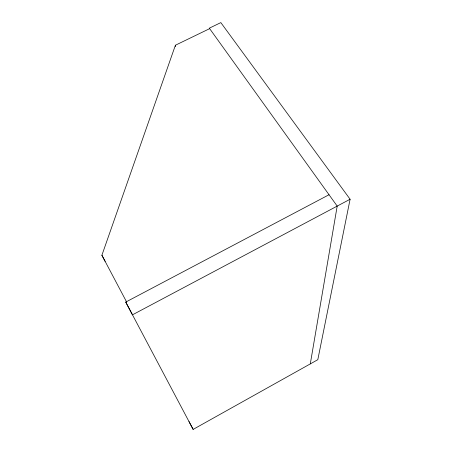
<?xml version="1.0" encoding="UTF-8"?>
<svg xmlns="http://www.w3.org/2000/svg" width="452" height="452" viewBox="0 0 452 452"><rect width="100%" height="100%" fill="white"/><g stroke="black" fill="none" stroke-linecap="round" stroke-linejoin="round"><path stroke-width="0.68" d="M310.292 363.9L337.198 206.095L209.316 28.177L220.836 22.6L350.102 199.242L317.812 359.696L193.145 429.4L125.735 302.089L329.033 194.739M105.13 261.375L101.898 255.244L175.41 45.228L209.655 28.645M350.102 199.242L132.47 314.829L125.735 302.089M101.898 255.244L126.724 302.173M188.998 421.558L193.145 429.4M175.41 45.228L175.658 46.596"/></g></svg>
